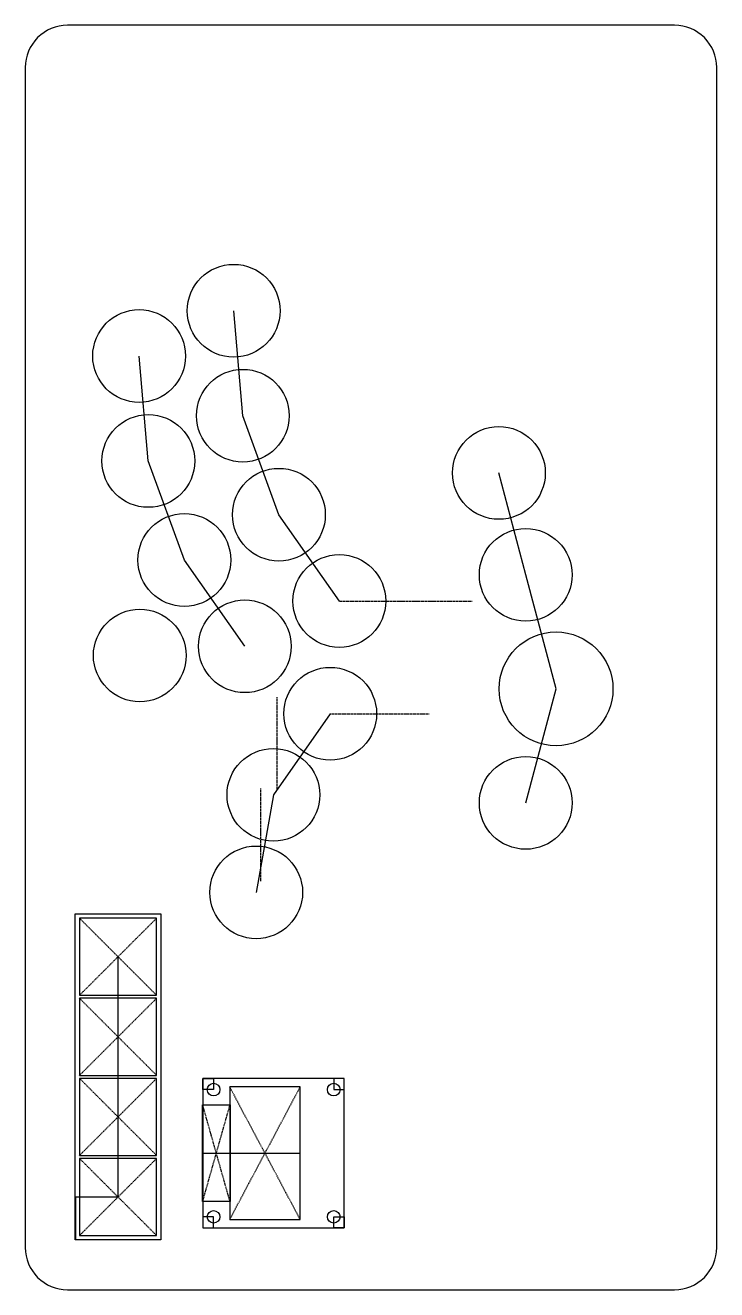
# Model space of a CAD drawing. Header units: millimetres. Extents: x -100 to 64, y -150 to 150.
import ezdxf

# ---------------------------------------------------------------- set-up
doc = ezdxf.new("R2010")
doc.units = ezdxf.units.MM
doc.linetypes.add('DASHED', pattern=[0.2067, 0.1654, -0.0413])

msp = doc.modelspace()

# ---------------------------------------------------------------- linework, layer by layer
at = {"color": 190, "linetype": 'DASHED', "lineweight": 25, "true_color": 0x8018ff}
for p, q in [((-25.51, 13.4), (-1.18, 13.4)), ((-25.51, 13.4), (6.06, 13.4)), ((-25.51, 13.4), (6.06, 13.4)), ((-25.51, 13.4), (-0.51, 13.4)), ((-40.29, -31.36), (-40.29, -9.36)), ((-27.67, -13.34), (-4.17, -13.34)), ((-44.11, -53.03), (-44.11, -31.03)), ((-87.15, -80.15), (-68.85, -61.85)), ((-68.85, -80.15), (-87.15, -61.85)), ((-87.15, -99.15), (-68.85, -80.85)), ((-68.85, -99.15), (-87.15, -80.85)), ((-87.15, -118.15), (-68.85, -99.85)), ((-68.85, -118.15), (-87.15, -99.85)), ((-51.5, -133.32), (-34.8, -101.9)), ((-34.8, -133.32), (-51.5, -101.9)), ((-51.43, -129.11), (-57.93, -106.11)), ((-57.93, -129.11), (-51.43, -106.11)), ((-87.15, -137.15), (-68.85, -118.85)), ((-68.85, -137.15), (-87.15, -118.85)), ((-88, -128), (-78, -128))]:
    msp.add_line(p, q, dxfattribs=at)
for p, q in [((-87.15, -61.85), (-87.15, -80.15)), ((-68.85, -61.85), (-87.15, -61.85)), ((-68.85, -80.15), (-68.85, -61.85)), ((-78, -90), (-78, -71)), ((-87.15, -80.15), (-68.85, -80.15)), ((-78, -109), (-78, -90)), ((-78, -128), (-78, -109)), ((-68.85, -118.85), (-87.15, -118.85)), ((-87.15, -118.85), (-87.15, -137.15)), ((-68.85, -137.15), (-68.85, -118.85)), ((-57.85, -117.61), (-51.5, -117.61)), ((-51.5, -117.61), (-34.8, -117.61)), ((-88, -138), (-88, -128)), ((-88, -128), (-78, -128)), ((-87.15, -137.15), (-68.85, -137.15))]:
    msp.add_line(p, q)
msp.add_lwpolyline([(-100, 140), (-100, -140, 0.414214), (-90, -150), (54, -150, 0.414214), (64, -140), (64, 140, 0.414214), (54, 150), (-90, 150, 0.414214)], format="xyb", close=True)
for points in [[(-25.51, 13.4), (-39.84, 33.88), (-48.4, 57.37), (-50.57, 82.27)], [(-47.93, 2.66), (-62.27, 23.13), (-70.82, 46.63), (-73, 71.53)], [(18.7, -34.5), (25.9, -7.44), (18.7, 19.62), (12.34, 43.79)], [(-27.67, -13.34), (-41.15, -32.59), (-45.23, -55.73)]]:
    msp.add_lwpolyline(points)
for points in [[(-67.85, -60.85), (-67.85, -138.15), (-88.15, -138.15), (-88.15, -60.85)], [(-87.15, -99.15), (-68.85, -99.15), (-68.85, -80.85), (-87.15, -80.85)], [(-87.15, -118.15), (-68.85, -118.15), (-68.85, -99.85), (-87.15, -99.85)], [(-57.85, -135.31), (-24.35, -135.31), (-24.35, -99.91), (-57.85, -99.91)], [(-57.85, -99.91), (-55.35, -99.91), (-55.35, -102.51), (-57.85, -102.51)], [(-51.5, -133.32), (-34.8, -133.32), (-34.8, -101.9), (-51.5, -101.9)], [(-24.35, -99.91), (-26.85, -99.91), (-26.85, -102.51), (-24.35, -102.51)], [(-51.43, -129.11), (-57.93, -129.11), (-57.93, -106.11), (-51.43, -106.11)], [(-57.85, -135.31), (-55.35, -135.31), (-55.35, -132.71), (-57.85, -132.71)], [(-24.35, -135.31), (-26.85, -135.31), (-26.85, -132.71), (-24.35, -132.71)]]:
    msp.add_lwpolyline(points, close=True)
for centre, radius in [((-50.57, 82.27), 11), ((-73, 71.53), 11), ((-48.4, 57.37), 11), ((-70.82, 46.63), 11), ((12.34, 43.79), 11), ((-39.84, 33.88), 11), ((-62.27, 23.13), 11), ((18.7, 19.62), 11), ((-25.51, 13.4), 11), ((-47.93, 2.66), 11), ((-72.84, 0.48), 11), ((25.9, -7.44), 13.5), ((-27.67, -13.34), 11), ((-41.15, -32.59), 11), ((18.7, -34.5), 11), ((-45.23, -55.73), 11), ((-55.35, -102.51), 1.5), ((-26.85, -102.51), 1.5), ((-55.35, -132.71), 1.5), ((-26.85, -132.71), 1.5)]:
    msp.add_circle(centre, radius)

doc.saveas('drawing.dxf')
